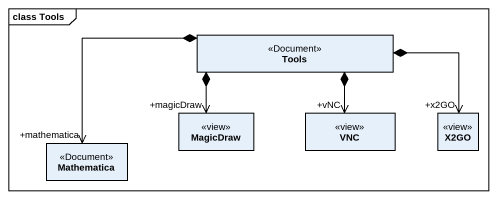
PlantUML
@startuml
mainframe class Tools
hide circle
hide empty members
class Tools <<Document>>
class MagicDraw <<view>>
class VNC <<view>>
class X2GO <<view>>
class Mathematica <<Document>>
Tools *--> "+magicDraw" MagicDraw
Tools *--> "+vNC" VNC
Tools *-right-> "+x2GO" X2GO
Tools *-left-> "+mathematica" Mathematica
@enduml
